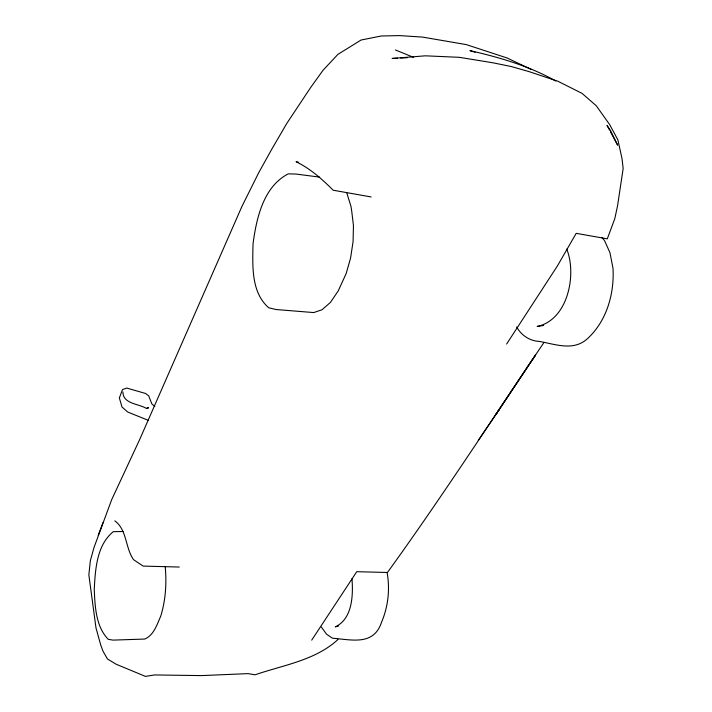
<?xml version="1.0" encoding="UTF-8"?>
<svg xmlns="http://www.w3.org/2000/svg" width="712" height="712" viewBox="0 0 712 712"><rect width="100%" height="100%" fill="white"/><g stroke="black" fill="none" stroke-linecap="round" stroke-linejoin="round"><path stroke-width="1.07" d="M531.107 69.367L507.122 57.992L466.271 44.598L422.483 37.086L399.681 35.6L381.258 35.992L361.046 40.032L337.915 54.361L323.132 70.15L310.717 87.416L286.74 123.505L271.61 149.484L258.776 172.598L241.955 206.373L139.757 439.366L111.731 499.566L93.975 547.59L90.353 560.691L88.849 574.878L95.986 627.922L100.668 644.832L103.035 651.266L107.476 658.992L116.145 664.225L145.47 676.4L154.522 674.94L201.38 675.599L248.185 673.623L255.038 674.807C283.038 665.15 314.624 660.558 337.337 640.097L337.986 639.269M98.203 535.362L103.098 522.421M543.995 342.436C492.117 419.235 441.725 497.368 387.444 572.493L356.765 571.692L311.714 640.133M506.624 344.03L557.389 265.977L576.204 233.331L607.283 238.84L614.803 218.646L617.553 205.821L623.151 168.513L621.994 158.491L617.891 139.89L609.721 124.689L596.247 105.723L581.998 93.343L557.808 81.213L528.66 71.494L511.261 66.536L492.864 62.781L459.222 57.316L425.358 55.821L392.116 58.455L397.51 58.197M478.277 440.319L499.539 409.133M146.823 408.296L148.568 407.789L146.165 408.314C138.546 403.668 122.936 403.953 122.927 391.974M338.467 626.008L335.316 626.872C352.449 618.817 353.268 595.285 351.977 578.767M543.648 325.446L537.115 326.461C567.9 320.106 577.005 274.52 566.725 249.102M400.74 58.046L407.202 57.734M123.47 531.481L113.297 531.668C96.583 545.232 95.328 569.547 94.242 589.491C95.043 606.464 95.728 626.453 108.242 639.314L113.003 640.115L144.785 639.047C153.97 635.086 157.005 624.477 160.77 616.085C165.629 600.172 166.75 583.324 165.228 566.805M179.255 567.037L143.139 566.093L133.553 559.685C125.196 547.822 127.083 529.71 114.801 520.855M319.643 177.119L295.978 174.048L288.235 173.862C263.333 186.722 256.436 218.335 253.036 243.833C252.582 265.523 250.918 292.205 268.709 307.771L276.149 309.533L313.698 312.568L322.055 309.756L330.43 302.404L338.227 290.897L346.237 273.39L350.598 257.966L353.072 241.617L353.455 225.606L351.719 211.135L350.972 206.355L346.851 193.148M371.148 196.948L333.118 190.202C322.109 179.113 310.218 168.557 296.041 161.695L298.186 162.096M475.118 52.234L469.929 50.632C499.459 57.343 529.31 66.056 555.805 81.026M148.594 420.454L127.697 412.026L121.992 406.997L119.367 397.928L122.509 389.562L126.798 388.067L145.595 393.478L148.692 395.863L151.852 403.882L154.842 406.499M395.445 49.947L413.672 57.423M601.791 237.381L604.533 240.576L609.962 252.724L613.005 268.353C614.429 293.593 606.811 320.542 587.978 338.2C573.917 351.639 555.796 344.305 539.162 341.395C529.621 340.941 521.184 335.227 516.645 326.915M321.37 627.058L326.479 634.116L332.379 638.183C352.413 639.848 373.782 645.855 381.605 622.092C388.182 606.526 390.105 589.242 387.114 572.608M609.552 130.118L607.016 125.41L610.451 130.447L617.651 145.186L610.558 132.005M531.668 360.628L495.739 414.695L535.584 355.012L531.668 360.628"/></g></svg>
